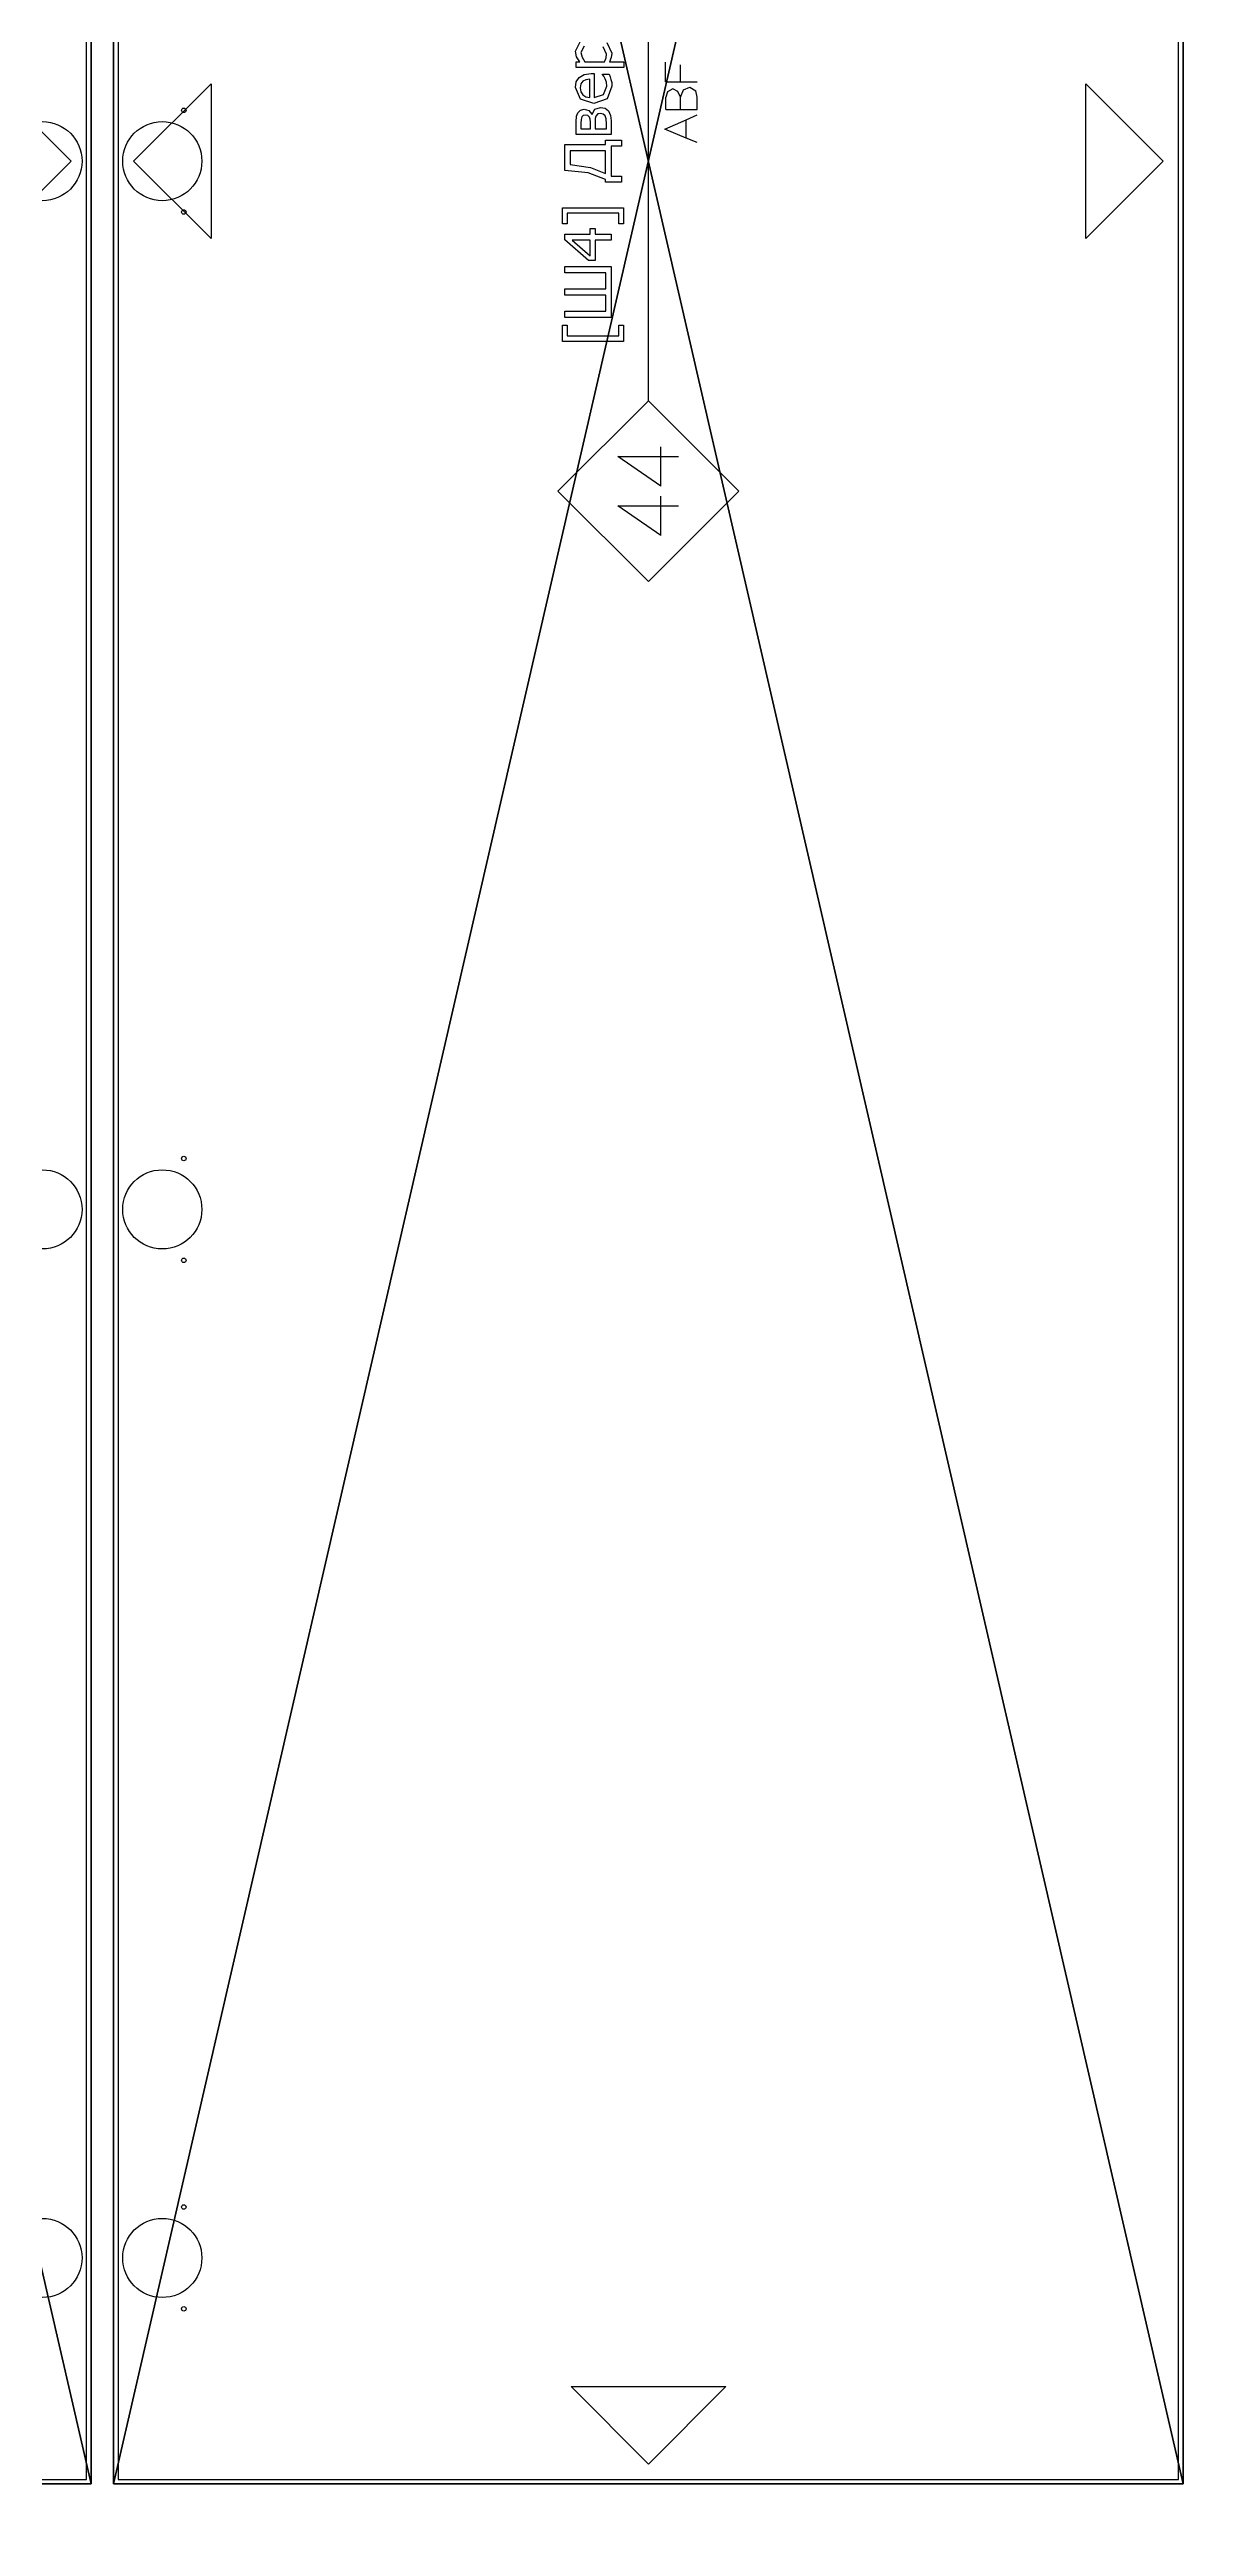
# Model space of a CAD drawing. Header units: millimetres. Extents: x -70178 to 17, y -3145 to 2055.
# Drawn here: x -3663 to -3157, y -19 to 1077 of the extents above; entities that cross this region are included whole.
import ezdxf

# ---------------------------------------------------------------- set-up
doc = ezdxf.new("R2010")
doc.units = ezdxf.units.MM
doc.header["$LTSCALE"] = 25.4
doc.layers.get('0').update_dxf_attribs({"true_color": 0xffffff})
for name, color, linetype, true_color in [('ABF_cuttingLines', 34, 'Continuous', 0xaa4400), ('ABF_edgeBanding', 32, 'Continuous', 0xcc6600), ('ABF_Label', 253, 'Continuous', 0x9999cc), ('DEPTH13-ARTICLE96053', 36, 'Continuous', 0x664400), ('DEPTH3.0-ARTICLE46331', 134, 'Continuous', 0x009987)]:
    doc.layers.add(name, color=color, linetype=linetype, true_color=true_color)

# ---------------------------------------------------------------- blocks, each defined once
blk = doc.blocks.new('Group67#1')
at = {"layer": 'DEPTH13-ARTICLE96053', "color": 0, "extrusion": (0, 0, -1)}
blk.add_circle((21.5, 0), 17.5, dxfattribs=at)
at = {"layer": 'DEPTH3.0-ARTICLE46331', "color": 0, "extrusion": (0, 0, -1)}
for centre in [(31, 22.5), (31, -22.5)]:
    blk.add_circle(centre, 1, dxfattribs=at)
blk = doc.blocks.new('Group69#1')
at = {"layer": 'DEPTH13-ARTICLE96053', "color": 0, "extrusion": (0, 0, -1)}
blk.add_circle((21.5, 0), 17.5, dxfattribs=at)
at = {"layer": 'DEPTH3.0-ARTICLE46331', "color": 0, "extrusion": (0, 0, -1)}
for centre in [(31, 22.5), (31, -22.5)]:
    blk.add_circle(centre, 1, dxfattribs=at)
blk = doc.blocks.new('Group71#1')
at = {"layer": 'DEPTH13-ARTICLE96053', "color": 0, "extrusion": (0, 0, -1)}
blk.add_circle((21.5, 0), 17.5, dxfattribs=at)
at = {"layer": 'DEPTH3.0-ARTICLE46331', "color": 0, "extrusion": (0, 0, -1)}
for centre in [(31, 22.5), (31, -22.5)]:
    blk.add_circle(centre, 1, dxfattribs=at)
blk = doc.blocks.new('Group1373#1')
at = {"layer": 'ABF_Label', "color": 0}
for p, q in [((-50.62, 7.03), (-50.62, 24.09)), ((-50.62, 24.09), (-46.06, 24.09)), ((-46.06, 22.84), (-49.08, 22.84)), ((-49.08, 22.84), (-49.08, 8.29)), ((-46.06, 24.09), (-46.06, 22.84)), ((-43.88, 10.47), (-43.88, 23.51)), ((-43.88, 23.51), (-42.15, 23.51)), ((-42.15, 23.51), (-42.15, 11.97)), ((-37.61, 11.97), (-37.61, 23.51)), ((-37.61, 23.51), (-35.88, 23.51)), ((-35.88, 23.51), (-35.88, 11.97)), ((-31.34, 11.97), (-31.34, 23.51)), ((-31.34, 23.51), (-29.6, 23.51)), ((-29.6, 23.51), (-29.6, 10.47)), ((-27.93, 16.79), (-22.1, 23.51)), ((-22.17, 21.45), (-26.56, 16.35)), ((-22.17, 16.35), (-22.17, 21.45)), ((-22.1, 23.51), (-20.49, 23.51)), ((-20.49, 23.51), (-20.49, 16.35)), ((-17.63, 22.84), (-17.63, 24.09)), ((-17.63, 24.09), (-13.08, 24.09)), ((-14.61, 22.84), (-17.63, 22.84)), ((-14.61, 8.29), (-14.61, 22.84)), ((-13.08, 24.09), (-13.08, 7.03)), ((-3.32, 16.9), (-2.62, 23.51)), ((-2.62, 23.51), (4.66, 23.51)), ((-0.99, 22), (-1.78, 16.26)), ((2.93, 22), (-0.99, 22)), ((2.93, 12.01), (2.93, 22)), ((4.66, 23.51), (4.66, 12.01)), ((-27.93, 14.95), (-27.93, 16.79)), ((-22.17, 14.95), (-27.93, 14.95)), ((-26.56, 16.35), (-22.17, 16.35)), ((-22.17, 10.47), (-22.17, 14.95)), ((-20.49, 16.35), (-18.94, 16.35)), ((-18.94, 14.95), (-20.49, 14.95)), ((-20.49, 14.95), (-20.49, 10.47)), ((-18.94, 16.35), (-18.94, 14.95)), ((-5.15, 12.01), (-3.32, 16.9)), ((-1.78, 16.26), (-3.48, 12.01)), ((7.44, 10.47), (7.44, 20.25)), ((7.44, 20.25), (11.03, 20.25)), ((10.63, 18.94), (9.07, 18.94)), ((9.07, 18.94), (9.07, 16.26)), ((9.07, 16.26), (10.96, 16.26)), ((11, 14.98), (9.07, 14.98)), ((9.07, 14.98), (9.07, 11.78)), ((11.71, 18.91), (10.63, 18.94)), ((10.96, 16.26), (11.82, 16.31)), ((11.97, 14.94), (11, 14.98)), ((11.03, 20.25), (12.6, 20.18)), ((12.42, 18.71), (11.71, 18.91)), ((11.82, 16.31), (12.38, 16.55)), ((12.63, 14.76), (11.97, 14.94)), ((12.38, 16.55), (12.79, 17.03)), ((12.8, 18.32), (12.42, 18.71)), ((12.6, 20.18), (13.59, 19.85)), ((13.26, 14.22), (12.63, 14.76)), ((12.79, 17.03), (12.91, 17.74)), ((12.91, 17.74), (12.8, 18.32)), ((14.22, 16.74), (13.19, 15.88)), ((13.19, 15.88), (13.23, 15.82)), ((13.23, 15.82), (14.57, 15)), ((13.41, 13.42), (13.26, 14.22)), ((13.59, 19.85), (14.36, 19.1)), ((14.6, 18), (14.22, 16.74)), ((14.36, 19.1), (14.6, 18)), ((14.57, 15), (15.11, 13.43)), ((16.17, 15.3), (17.42, 19.11)), ((17.46, 11.56), (16.17, 15.3)), ((17.42, 19.11), (20.7, 20.52)), ((18.09, 17.54), (17.84, 16.45)), ((17.84, 16.45), (23.02, 16.45)), ((24.62, 15.19), (17.84, 15.19)), ((17.84, 15.19), (18.7, 12.58)), ((18.65, 18.39), (18.09, 17.54)), ((19.48, 18.97), (18.65, 18.39)), ((20.6, 19.16), (19.48, 18.97)), ((21.72, 18.97), (20.6, 19.16)), ((20.7, 20.52), (22.31, 20.26)), ((22.46, 18.41), (21.72, 18.97)), ((22.31, 20.26), (23.53, 19.44)), ((22.86, 17.6), (22.46, 18.41)), ((23.02, 16.45), (22.86, 17.6)), ((23.53, 19.44), (24.34, 18.06)), ((24.34, 18.06), (24.62, 16.08)), ((24.62, 16.08), (24.62, 15.19)), ((26.28, 6.86), (26.28, 20.25)), ((26.28, 20.25), (27.93, 20.25)), ((27.93, 20.25), (27.93, 19.23)), ((27.93, 19.23), (29.29, 20.15)), ((29.17, 18.64), (27.93, 17.84)), ((27.93, 17.84), (27.93, 12.3)), ((30.52, 18.95), (29.17, 18.64)), ((29.29, 20.15), (30.93, 20.52)), ((32.26, 18.03), (30.52, 18.95)), ((30.93, 20.52), (33.55, 19.19)), ((-105.16, -3.51), (-96.85, 8.58)), ((-96.85, 8.58), (-96.85, -3.51)), ((-91.3, -3.51), (-83, 8.58)), ((-83, 8.58), (-83, -3.51)), ((-46.06, 7.03), (-50.62, 7.03)), ((-49.08, 8.29), (-46.06, 8.29)), ((-46.06, 8.29), (-46.06, 7.03)), ((-29.6, 10.47), (-43.88, 10.47)), ((-42.15, 11.97), (-37.61, 11.97)), ((-35.88, 11.97), (-31.34, 11.97)), ((-20.49, 10.47), (-22.17, 10.47)), ((-17.63, 7.03), (-17.63, 8.29)), ((-17.63, 8.29), (-14.61, 8.29)), ((-13.08, 7.03), (-17.63, 7.03)), ((-5.86, 7.51), (-5.86, 12.01)), ((-5.86, 12.01), (-5.15, 12.01)), ((-4.21, 7.51), (-5.86, 7.51)), ((4.25, 10.5), (-4.21, 10.5)), ((-4.21, 10.5), (-4.21, 7.51)), ((-3.48, 12.01), (2.93, 12.01)), ((4.25, 7.51), (4.25, 10.5)), ((5.89, 7.51), (4.25, 7.51)), ((4.66, 12.01), (5.89, 12.01)), ((5.89, 12.01), (5.89, 7.51)), ((11.28, 10.47), (7.44, 10.47)), ((9.07, 11.78), (10.49, 11.78)), ((10.49, 11.78), (11.87, 11.85)), ((12.84, 10.63), (11.28, 10.47)), ((11.87, 11.85), (12.71, 12.13)), ((12.71, 12.13), (13.24, 12.66)), ((14.09, 11.25), (12.84, 10.63)), ((13.24, 12.66), (13.41, 13.42)), ((14.84, 12.17), (14.09, 11.25)), ((15.11, 13.43), (14.84, 12.17)), ((21.09, 10.24), (17.46, 11.56)), ((18.7, 12.58), (21.07, 11.68)), ((21.07, 11.68), (22.14, 11.8)), ((22.08, 10.31), (21.09, 10.24)), ((22.95, 10.51), (22.08, 10.31)), ((22.14, 11.8), (23.08, 12.11)), ((23.72, 10.78), (22.95, 10.51)), ((23.08, 12.11), (23.83, 12.5)), ((24.44, 11.06), (23.72, 10.78)), ((23.83, 12.5), (24.34, 12.86)), ((24.34, 12.86), (24.44, 12.86)), ((24.44, 12.86), (24.44, 11.06)), ((27.93, 12.3), (29.04, 11.87)), ((29.08, 10.44), (27.93, 10.96)), ((27.93, 10.96), (27.93, 6.86)), ((29.04, 11.87), (30.09, 11.75)), ((30.37, 10.27), (29.08, 10.44)), ((30.09, 11.75), (32.08, 12.69)), ((33.32, 11.72), (30.37, 10.27)), ((-67.31, 0), (100.33, 0)), ((27.93, 6.86), (26.28, 6.86)), ((-105.16, -3.51), (-96.85, -3.51)), ((-96.85, -3.51), (-94.12, -3.51)), ((-96.85, -3.51), (-96.85, -8.43)), ((-91.3, -3.51), (-83, -3.51)), ((-83, -3.51), (-80.26, -3.51)), ((-83, -3.51), (-83, -8.43)), ((6.49, -10.57), (8.95, -4.58)), ((8.95, -4.58), (11.61, -10.57)), ((14.53, -4.88), (17.96, -4.88)), ((14.53, -4.88), (14.53, -8.98)), ((19.51, -5.38), (17.96, -4.88)), ((20.29, -6.84), (19.51, -5.38)), ((19.55, -8.25), (20.29, -6.84)), ((22.27, -4.79), (22.27, -8.97)), ((22.27, -4.79), (27.81, -4.79)), ((5.21, -13.72), (6.49, -10.57)), ((6.49, -10.57), (11.61, -10.57)), ((11.61, -10.57), (13.01, -13.72)), ((14.53, -8.98), (14.53, -13.72)), ((14.53, -8.98), (17.96, -8.98)), ((14.53, -13.72), (17.96, -13.72)), ((17.96, -8.98), (19.55, -8.25)), ((17.96, -8.98), (20.04, -9.9)), ((17.96, -13.72), (19.76, -13.36)), ((20.74, -11.59), (19.76, -13.36)), ((20.04, -9.9), (20.74, -11.59)), ((22.27, -8.97), (27.09, -8.97)), ((22.27, -8.97), (22.27, -13.72))]:
    blk.add_line(p, q, dxfattribs=at)
blk.add_polyline3d([(-67.31, 0, 0), (-92.71, -25.4, 0), (-118.11, 0, 0), (-92.71, 25.4, 0), (-67.31, 0, 0)], close=True, dxfattribs=at)
blk = doc.blocks.new('Group1423#1')
at = {"layer": 'ABF_cuttingLines', "color": 0}
blk.add_polyline3d([(-676.9, 803.5, 0), (-676.9, 2854.5, 0), (-1145.9, 2854.5, 0), (-1145.9, 803.5, 0), (-676.9, 803.5, 0)], close=True, dxfattribs=at)
blk = doc.blocks.new('Group1424#1')
at = {"layer": 'ABF_edgeBanding', "color": 0}
for points in [[(-1139.1, 1829, 0), (-1104.8, 1863.2, 0), (-1104.8, 1794.8, 0), (-1139.1, 1829, 0)], [(-683.7, 1829, 0), (-718, 1794.8, 0), (-718, 1863.2, 0), (-683.7, 1829, 0)], [(-911.4, 810.3, 0), (-945.6, 844.6, 0), (-877.2, 844.6, 0), (-911.4, 810.3, 0)]]:
    blk.add_polyline3d(points, close=True, dxfattribs=at)
blk = doc.blocks.new('_____#145')
at = {"color": 0}
for p, q in [((-1147.9, 801.5, 18), (-1147.9, 2856.5, 18)), ((-1147.9, 801.5), (-1147.9, 2856.5)), ((-1147.9, 801.5, 18), (-1147.9, 2856.5, 18)), ((-1147.9, 801.5), (-1147.9, 2856.5)), ((-674.9, 2856.5, 18), (-674.9, 801.5, 18)), ((-674.9, 2856.5), (-674.9, 801.5)), ((-674.9, 2856.5, 18), (-674.9, 801.5, 18)), ((-674.9, 2856.5), (-674.9, 801.5)), ((-674.9, 801.5, 18), (-1147.9, 801.5, 18)), ((-674.9, 801.5), (-1147.9, 801.5)), ((-674.9, 801.5, 18), (-1147.9, 801.5, 18)), ((-1147.9, 801.5, 18), (-1147.9, 801.5)), ((-674.9, 801.5), (-1147.9, 801.5)), ((-1147.9, 801.5, 18), (-1147.9, 801.5)), ((-674.9, 801.5, 18), (-674.9, 801.5)), ((-674.9, 801.5, 18), (-674.9, 801.5))]:
    blk.add_line(p, q, dxfattribs=at)
at = {"color": 0, "extrusion": (0, 0, -1)}
for name, p in [('Group71#1', (1147.9, 1829, -18)), ('Group69#1', (1147.9, 1365.3, -18))]:
    blk.add_blockref(name, p, dxfattribs=at)
ref = blk.add_blockref('Group67#1', (1147.9, 901.5, -18), dxfattribs=at)
ref.add_attrib('Skp_GroupInstanceName', '_ABF_hingeCup', (0, 0), dxfattribs={"height": 1})
at = {"layer": 'ABF_cuttingLines', "color": 0}
blk.add_blockref('Group1423#1', (0, 0, 18), dxfattribs=at)
at = {"layer": 'ABF_edgeBanding', "color": 0}
blk.add_blockref('Group1424#1', (0, 0, 18), dxfattribs=at)
at = {"layer": 'ABF_Label', "color": 0, "xscale": 1.574803149606299, "yscale": 1.574803149606299, "rotation": 90}
blk.add_blockref('Group1373#1', (-911.4, 1829, 18), dxfattribs=at)
at = {"color": 7, "true_color": 0xffffff}
mesh = blk.add_polyface(dxfattribs=at)
corners = [(-674.9, 801.5, 18), (-1147.9, 2856.5, 18), (-1147.9, 801.5, 18), (-674.9, 2856.5, 18)]
mesh.append_faces([[corners[k] for k in face] for face in [(0, 1, 2), (1, 0, 3)]], dxfattribs={"vtx0": -1, "color": 7})
at = {"color": 0}
mesh = blk.add_polyface(dxfattribs=at)
corners = [(-674.9, 2856.5), (-1147.9, 801.5), (-1147.9, 2856.5), (-674.9, 801.5)]
mesh.append_faces([[corners[k] for k in face] for face in [(0, 1, 2), (1, 0, 3)]], dxfattribs={"vtx0": -1, "color": 0})
mesh = blk.add_polyface(dxfattribs=at)
corners = [(-1147.9, 2856.5, 18), (-1147.9, 801.5), (-1147.9, 801.5, 18), (-1147.9, 2856.5)]
mesh.append_faces([[corners[k] for k in face] for face in [(0, 1, 2), (1, 0, 3)]], dxfattribs={"vtx0": -1, "color": 0})
mesh = blk.add_polyface(dxfattribs=at)
corners = [(-674.9, 2856.5), (-674.9, 801.5, 18), (-674.9, 801.5), (-674.9, 2856.5, 18)]
mesh.append_faces([[corners[k] for k in face] for face in [(0, 1, 2), (1, 0, 3)]], dxfattribs={"vtx0": -1, "color": 0})
mesh = blk.add_polyface(dxfattribs=at)
corners = [(-674.9, 801.5, 18), (-1147.9, 801.5), (-674.9, 801.5), (-1147.9, 801.5, 18)]
mesh.append_faces([[corners[k] for k in face] for face in [(0, 1, 2), (1, 0, 3)]], dxfattribs={"vtx0": -1, "color": 0})
blk = doc.blocks.new('Group61#1')
at = {"layer": 'DEPTH13-ARTICLE96053', "color": 0, "extrusion": (0, 0, -1)}
blk.add_circle((-21.5, 0), 17.5, dxfattribs=at)
blk = doc.blocks.new('Group63#1')
at = {"layer": 'DEPTH13-ARTICLE96053', "color": 0, "extrusion": (0, 0, -1)}
blk.add_circle((-21.5, 0), 17.5, dxfattribs=at)
blk = doc.blocks.new('Group65#1')
at = {"layer": 'DEPTH13-ARTICLE96053', "color": 0, "extrusion": (0, 0, -1)}
blk.add_circle((-21.5, 0), 17.5, dxfattribs=at)
at = {"layer": 'DEPTH3.0-ARTICLE46331', "color": 0, "extrusion": (0, 0, -1)}
for centre in [(-31, 22.5), (-31, -22.5)]:
    blk.add_circle(centre, 1, dxfattribs=at)
blk = doc.blocks.new('Group1425#1')
at = {"layer": 'ABF_cuttingLines', "color": 0}
blk.add_polyline3d([(-200.9, 803.5, 0), (-200.9, 2854.5, 0), (-669.9, 2854.5, 0), (-669.9, 803.5, 0), (-200.9, 803.5, 0)], close=True, dxfattribs=at)
blk = doc.blocks.new('Group1426#1')
at = {"layer": 'ABF_edgeBanding', "color": 0}
blk.add_polyline3d([(-207.7, 1829, 0), (-242, 1794.8, 0), (-242, 1863.2, 0), (-207.7, 1829, 0)], close=True, dxfattribs=at)
blk = doc.blocks.new('_____#146')
at = {"color": 0}
for p, q in [((-198.9, 2856.5, 18), (-198.9, 801.5, 18)), ((-198.9, 2856.5), (-198.9, 801.5)), ((-198.9, 2856.5, 18), (-198.9, 801.5, 18)), ((-198.9, 2856.5), (-198.9, 801.5)), ((-198.9, 801.5, 18), (-671.9, 801.5, 18)), ((-198.9, 801.5), (-671.9, 801.5)), ((-198.9, 801.5, 18), (-671.9, 801.5, 18)), ((-198.9, 801.5), (-671.9, 801.5)), ((-198.9, 801.5, 18), (-198.9, 801.5)), ((-198.9, 801.5, 18), (-198.9, 801.5))]:
    blk.add_line(p, q, dxfattribs=at)
at = {"color": 0, "extrusion": (0, 0, -1)}
for name, p in [('Group61#1', (198.9, 1829, -18)), ('Group63#1', (198.9, 1365.3, -18))]:
    blk.add_blockref(name, p, dxfattribs=at)
ref = blk.add_blockref('Group65#1', (198.9, 901.5, -18), dxfattribs=at)
ref.add_attrib('Skp_GroupInstanceName', '_ABF_hingeCup', (0, 0), dxfattribs={"height": 1})
at = {"layer": 'ABF_cuttingLines', "color": 0}
blk.add_blockref('Group1425#1', (0, 0, 18), dxfattribs=at)
at = {"layer": 'ABF_edgeBanding', "color": 0}
blk.add_blockref('Group1426#1', (0, 0, 18), dxfattribs=at)
at = {"color": 7, "true_color": 0xffffff}
mesh = blk.add_polyface(dxfattribs=at)
corners = [(-198.9, 801.5, 18), (-671.9, 2856.5, 18), (-671.9, 801.5, 18), (-198.9, 2856.5, 18)]
mesh.append_faces([[corners[k] for k in face] for face in [(0, 1, 2), (1, 0, 3)]], dxfattribs={"vtx0": -1, "color": 7})
at = {"color": 0}
mesh = blk.add_polyface(dxfattribs=at)
corners = [(-198.9, 2856.5), (-671.9, 801.5), (-671.9, 2856.5), (-198.9, 801.5)]
mesh.append_faces([[corners[k] for k in face] for face in [(0, 1, 2), (1, 0, 3)]], dxfattribs={"vtx0": -1, "color": 0})
mesh = blk.add_polyface(dxfattribs=at)
corners = [(-198.9, 2856.5), (-198.9, 801.5, 18), (-198.9, 801.5), (-198.9, 2856.5, 18)]
mesh.append_faces([[corners[k] for k in face] for face in [(0, 1, 2), (1, 0, 3)]], dxfattribs={"vtx0": -1, "color": 0})
mesh = blk.add_polyface(dxfattribs=at)
corners = [(-198.9, 801.5, 18), (-671.9, 801.5), (-198.9, 801.5), (-671.9, 801.5, 18)]
mesh.append_faces([[corners[k] for k in face] for face in [(0, 1, 2), (1, 0, 3)]], dxfattribs={"vtx0": -1, "color": 0})
blk = doc.blocks.new('_201238___._KRONOSPAN_5981_PD__NEW_2800207018_THICKNESS_18')
at = {"color": 0}
for name, p in [('_____#146', (-3446.1, -801.5)), ('_____#145', (-2487.1, -801.5))]:
    blk.add_blockref(name, p, dxfattribs=at)

msp = doc.modelspace()

# ---------------------------------------------------------------- block references
at = {"color": 0}
msp.add_blockref('_201238___._KRONOSPAN_5981_PD__NEW_2800207018_THICKNESS_18', (0, 0), dxfattribs=at)

doc.saveas('drawing.dxf')
